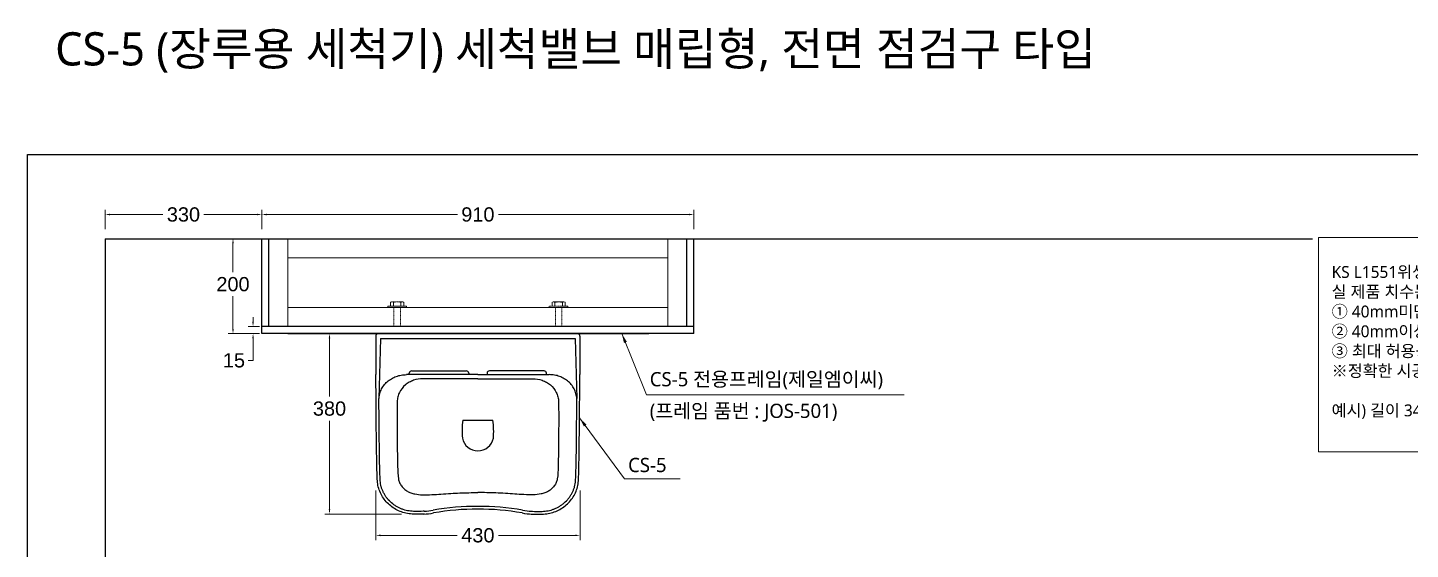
# Model space of a CAD drawing. Header units: millimetres. Extents: x 7794 to 16513, y 4519 to 7467.
# Drawn here: x 7794 to 10705, y 6367 to 7467 of the extents above; entities that cross this region are included whole.
import ezdxf
from ezdxf.lldxf.tags import DXFTag

# ---------------------------------------------------------------- set-up
doc = ezdxf.new("R2010")
doc.units = ezdxf.units.MM
doc.linetypes.add('HIDDEN2', pattern=[0.1875, 0.125, -0.0625])
doc.layers.add('2', color=2, linetype='Continuous')
doc.layers.add('3', color=3, linetype='Continuous', lineweight=15)
doc.styles.add('GHS', font='romans', dxfattribs={"bigfont": 'ghs'})
doc.styles.add('ROMANS', font='NanumGothic.ttf')
doc.styles.get("Standard").update_dxf_attribs({"font": 'arial.ttf'})
tags = doc.linetypes.add('DASHED', pattern=[0.75, 0.5, -0.25]).pattern_tags.tags
tags[6:7] = [DXFTag(74, 4), DXFTag(75, 0), DXFTag(340, '0'), DXFTag(46, 1.0), DXFTag(50, 0.0), DXFTag(44, 0.0), DXFTag(45, 0.0)]
tags[4:5] = [DXFTag(74, 4), DXFTag(75, 0), DXFTag(340, '0'), DXFTag(46, 1.0), DXFTag(50, 0.0), DXFTag(44, 0.0), DXFTag(45, 0.0)]
tags = doc.linetypes.add('HIDDEN', pattern=[0.5, 0.25, -0.25]).pattern_tags.tags
tags[6:7] = [DXFTag(74, 4), DXFTag(75, 0), DXFTag(340, '0'), DXFTag(46, 0.0), DXFTag(50, 0.0), DXFTag(44, 0.0), DXFTag(45, 0.0)]
tags[4:5] = [DXFTag(74, 4), DXFTag(75, 0), DXFTag(340, '0'), DXFTag(46, 0.0), DXFTag(50, 0.0), DXFTag(44, 0.0), DXFTag(45, 0.0)]
doc.dimstyles.get("Standard").update_dxf_attribs({"dimtxt": 0.18, "dimasz": 0.18, "dimexe": 0.18, "dimexo": 0.0625, "dimgap": 0.09, "dimtad": 0, "dimtih": 1, "dimtoh": 1, "dimdec": 4, "dimzin": 0, "dimdsep": 46, "dimtxsty": 'Standard', "dimcen": 0.09, "dimadec": 0, "dimazin": 0, "dimtfac": 1, "dimtdec": 4, "dimtofl": 0, "dimtmove": 0, "dimatfit": 3, "dimfxl": 0, "dimtolj": 1, "dimtzin": 0, "dimarcsym": 0})
doc.dimstyles.new('Standard$0', dxfattribs={"dimtxt": 0.18, "dimasz": 0.18, "dimexe": 0.18, "dimexo": 0.0625, "dimgap": 0.09, "dimtad": 0, "dimtih": 1, "dimtoh": 1, "dimdec": 4, "dimzin": 0, "dimdsep": 46, "dimtxsty": 'Standard', "dimcen": 0.09, "dimadec": 0, "dimazin": 0, "dimtfac": 1, "dimtdec": 4, "dimtofl": 0, "dimtmove": 0, "dimatfit": 3, "dimfxl": 0, "dimtolj": 1, "dimtzin": 0, "dimarcsym": 0})

# ---------------------------------------------------------------- blocks, each defined once
blk = doc.blocks.new('*D14')
at = {"color": 0, "linetype": 'Continuous', "lineweight": 0}
for p, q in [((8512.1, 6822), (8419.7, 6822)), ((8429.7, 6812), (8429.7, 6689.2)), ((8429.7, 6451.9), (8429.7, 6638.6)), ((8581.3, 6441.9), (8419.7, 6441.9))]:
    blk.add_line(p, q, dxfattribs=at)
at = {"color": 0, "linetype": 'Continuous'}
for points in [[(8428, 6812), (8431.4, 6812), (8429.7, 6822)], [(8428, 6451.9), (8431.4, 6451.9), (8429.7, 6441.9)]]:
    blk.add_solid(points, dxfattribs=at)
at = {"layer": 'Defpoints', "color": 0, "linetype": 'Continuous'}
for p in [(8429.7, 6822), (8532.1, 6822), (8601.3, 6441.9)]:
    blk.add_point(p, dxfattribs=at)
at = {"color": 0, "linetype": 'Continuous', "lineweight": 0, "insert": (8429.7, 6663.9), "char_height": 30, "attachment_point": 5}
blk.add_mtext('\\A1;380', dxfattribs=at)
blk = doc.blocks.new('*D15')
at = {"color": 0, "linetype": 'Continuous', "lineweight": 0}
for p, q in [((8527.1, 6491.3), (8527.1, 6386.9)), ((8957.1, 6491.3), (8957.1, 6386.9)), ((8537.1, 6396.9), (8698.4, 6396.9)), ((8947.1, 6396.9), (8785.8, 6396.9))]:
    blk.add_line(p, q, dxfattribs=at)
at = {"color": 0, "linetype": 'Continuous'}
for points in [[(8537.1, 6398.5), (8537.1, 6395.2), (8527.1, 6396.9)], [(8947.1, 6398.5), (8947.1, 6395.2), (8957.1, 6396.9)]]:
    blk.add_solid(points, dxfattribs=at)
at = {"layer": 'Defpoints', "color": 0, "linetype": 'Continuous'}
for p in [(8527.1, 6511.3), (8957.1, 6511.3), (8957.1, 6396.9)]:
    blk.add_point(p, dxfattribs=at)
at = {"color": 0, "linetype": 'Continuous', "lineweight": 0, "insert": (8742.1, 6396.9), "char_height": 30, "attachment_point": 5}
blk.add_mtext('\\A1;430', dxfattribs=at)
blk = doc.blocks.new('*D32')
at = {"color": 0, "linetype": 'Continuous', "lineweight": 0}
for p, q in [((8282.1, 7022), (8216.5, 7022)), ((8226.5, 7012), (8226.5, 6951.5)), ((8226.5, 6832), (8226.5, 6900.8)), ((8282.1, 6822), (8216.5, 6822))]:
    blk.add_line(p, q, dxfattribs=at)
at = {"color": 0, "linetype": 'Continuous'}
for points in [[(8224.8, 7012), (8228.2, 7012), (8226.5, 7022)], [(8224.8, 6832), (8228.2, 6832), (8226.5, 6822)]]:
    blk.add_solid(points, dxfattribs=at)
at = {"layer": 'Defpoints', "color": 0, "linetype": 'Continuous'}
for p in [(8226.5, 7022), (8302.1, 7022), (8302.1, 6822)]:
    blk.add_point(p, dxfattribs=at)
at = {"color": 0, "linetype": 'Continuous', "lineweight": 0, "insert": (8226.5, 6926.1), "char_height": 30, "attachment_point": 5}
blk.add_mtext('\\A1;200', dxfattribs=at)
blk = doc.blocks.new('*D13')
at = {"color": 0, "linetype": 'Continuous', "lineweight": 0}
for p, q in [((8268.7, 6847), (8268.7, 6857)), ((8282.1, 6837), (8258.7, 6837)), ((8267.1, 6822), (8258.7, 6822)), ((8268.7, 6812), (8268.7, 6765.6)), ((8268.7, 6765.6), (8258.7, 6765.6))]:
    blk.add_line(p, q, dxfattribs=at)
at = {"color": 0, "linetype": 'Continuous'}
for points in [[(8267.1, 6847), (8270.4, 6847), (8268.7, 6837)], [(8267.1, 6812), (8270.4, 6812), (8268.7, 6822)]]:
    blk.add_solid(points, dxfattribs=at)
at = {"layer": 'Defpoints', "color": 0, "linetype": 'Continuous'}
for p in [(8268.7, 6822), (8287.1, 6822), (8302.1, 6837)]:
    blk.add_point(p, dxfattribs=at)
at = {"color": 0, "linetype": 'Continuous', "lineweight": 0, "insert": (8228.5, 6765.6), "char_height": 30, "attachment_point": 5}
blk.add_mtext('\\A1;15', dxfattribs=at)
blk = doc.blocks.new('*D37')
at = {"color": 0, "linetype": 'Continuous', "lineweight": 0}
for p, q in [((7957.4, 7042), (7957.4, 7083)), ((8287.1, 7042), (8287.1, 7083)), ((7967.4, 7073), (8079.1, 7073)), ((8277.1, 7073), (8165.3, 7073))]:
    blk.add_line(p, q, dxfattribs=at)
at = {"color": 0, "linetype": 'Continuous'}
for points in [[(7967.4, 7074.7), (7967.4, 7071.4), (7957.4, 7073)], [(8277.1, 7074.7), (8277.1, 7071.4), (8287.1, 7073)]]:
    blk.add_solid(points, dxfattribs=at)
at = {"layer": 'Defpoints', "color": 0, "linetype": 'Continuous'}
for p in [(8287.1, 7073), (7957.4, 7022), (8287.1, 7022)]:
    blk.add_point(p, dxfattribs=at)
at = {"color": 0, "linetype": 'Continuous', "lineweight": 0, "insert": (8122.2, 7073), "char_height": 30, "attachment_point": 5}
blk.add_mtext('\\A1;330', dxfattribs=at)
blk = doc.blocks.new('*D28')
at = {"color": 0, "linetype": 'Continuous', "lineweight": 0}
for p, q in [((8287.1, 7042), (8287.1, 7083)), ((9197.1, 7042), (9197.1, 7083)), ((8297.1, 7073), (8699, 7073)), ((9187.1, 7073), (8785.2, 7073))]:
    blk.add_line(p, q, dxfattribs=at)
at = {"color": 0, "linetype": 'Continuous'}
for points in [[(8297.1, 7074.7), (8297.1, 7071.4), (8287.1, 7073)], [(9187.1, 7074.7), (9187.1, 7071.4), (9197.1, 7073)]]:
    blk.add_solid(points, dxfattribs=at)
at = {"layer": 'Defpoints', "color": 0, "linetype": 'Continuous'}
for p in [(9197.1, 7073), (8287.1, 7022), (9197.1, 7022)]:
    blk.add_point(p, dxfattribs=at)
at = {"color": 0, "linetype": 'Continuous', "lineweight": 0, "insert": (8742.1, 7073), "char_height": 30, "attachment_point": 5}
blk.add_mtext('\\A1;910', dxfattribs=at)

msp = doc.modelspace()

# ---------------------------------------------------------------- linework, layer by layer
for p, q in [((7957.37, 7021.95), (7957.37, 4992.44)), ((7957.37, 7021.95), (10499.25, 7021.95)), ((8287.08, 6821.95), (8287.08, 7021.95)), ((8302.08, 6836.95), (8302.08, 7021.95)), ((9182.08, 6836.95), (9182.08, 7021.95)), ((9197.08, 6821.95), (9197.08, 7021.95)), ((9197.08, 6836.95), (8287.08, 6836.95)), ((9197.08, 6821.95), (8287.08, 6821.95)), ((8342.08, 6821.95), (9102.08, 6821.95)), ((8527.08, 6816.95), (8527.08, 6735.56)), ((8532.08, 6821.95), (8742.08, 6821.95)), ((8952.08, 6821.95), (8742.08, 6821.95)), ((8957.08, 6816.95), (8957.08, 6735.56)), ((8537.08, 6811.95), (8533.88, 6685.29)), ((8537.08, 6811.95), (8947.08, 6811.95)), ((8947.08, 6811.95), (8950.29, 6685.29)), ((8597.73, 6735.56), (8597.73, 6738.56)), ((8602.73, 6743.56), (8717.73, 6743.56)), ((8722.73, 6738.56), (8722.73, 6735.56)), ((8761.44, 6738.56), (8761.44, 6735.56)), ((8881.44, 6743.56), (8766.44, 6743.56)), ((8886.44, 6735.56), (8886.44, 6738.56)), ((8710.27, 6639.59), (8773.9, 6639.59))]:
    msp.add_line(p, q)
at = {"color": 2}
msp.add_lwpolyline([(7794.18, 7199.21), (12165.4, 7199.21), (12165.4, 4519.24), (7794.18, 4519.24)], close=True, dxfattribs=at)
msp.add_lwpolyline([(8709.49, 6601.69, 0.3647135), (8742.08, 6575.09, 0.3647135), (8774.68, 6601.69)], format="xyb")
for centre, radius, start, end in [((8532.08, 6816.95), 5, 90, 180), ((8952.08, 6816.95), 5, 0, 90), ((8602.73, 6738.56), 5, 90, 180), ((8717.73, 6738.56), 5, 0, 90), ((8766.44, 6738.56), 5, 90, 180), ((8881.44, 6738.56), 5, 0, 90), ((8884.05, 6617.06), 175.24, 172.61154, 185.03235), ((8600.12, 6617.06), 175.24, 354.96765, 7.38846), ((8622.11, 6591.61), 150, 272.17625, 280.31921), ((8621.51, 6595.66), 148.06, 272.99806, 280.26752), ((8736.91, 5961.12), 496.88, 89.39576, 100.31921), ((8736.91, 5961.12), 490.86, 89.39576, 100.31921), ((8747.26, 5961.12), 496.88, 79.68079, 90.60424), ((8747.26, 5961.12), 490.86, 79.68079, 90.60424), ((8862.06, 6591.61), 150, 259.68079, 267.82375), ((8862.66, 6595.66), 148.06, 259.73248, 267.00194)]:
    msp.add_arc(centre, radius, start, end)
for points, knots in [([(8629.65, 6441.8), (8620.88, 6441.4), (8613.88, 6441.25), (8602.55, 6441.65), (8598.22, 6442.06), (8589.65, 6443.63), (8585.37, 6444.79), (8577.18, 6447.76), (8573.25, 6449.56), (8565.68, 6453.79), (8562.02, 6456.24), (8555.2, 6461.67), (8552.05, 6464.64), (8546.28, 6471.07), (8543.64, 6474.57), (8539.03, 6481.95), (8537.08, 6485.79), (8533.86, 6493.78), (8532.58, 6497.97), (8530.83, 6506.46), (8530.47, 6510.73), (8530.05, 6519.28), (8529.88, 6523.56), (8529.02, 6544.94), (8528.54, 6602.06), (8527.96, 6636.3), (8527.86, 6667.04), (8527.65, 6701.3), (8527.55, 6718.43), (8527.08, 6735.56)], [0.63124375, 0.63124375, 0.63124375, 0.63124375, 0.65625, 0.65625, 0.671875, 0.671875, 0.6875, 0.6875, 0.703125, 0.703125, 0.71875, 0.71875, 0.734375, 0.734375, 0.75, 0.75, 0.765625, 0.765625, 0.78125, 0.78125, 0.796875, 0.796875, 0.8125, 0.8125, 0.875, 0.875, 0.9375, 0.9375, 1, 1, 1, 1]), ([(8533.78, 6681.7), (8533.76, 6685.39), (8534.13, 6689.01), (8535.63, 6696.14), (8536.78, 6699.68), (8539.79, 6706.35), (8541.64, 6709.49), (8546.01, 6715.42), (8548.51, 6718.15), (8553.97, 6723.03), (8556.97, 6725.22), (8563.33, 6728.98), (8566.65, 6730.53), (8573.58, 6733.05), (8577.2, 6734), (8584.47, 6735.25), (8588.15, 6735.56), (8591.87, 6735.56)], [0, 0, 0, 0, 0.125, 0.125, 0.25, 0.25, 0.375, 0.375, 0.5, 0.5, 0.625, 0.625, 0.75, 0.75, 0.875, 0.875, 1, 1, 1, 1]), ([(8626.62, 6727.07), (8619.91, 6727.1), (8613.13, 6725.97), (8603.64, 6722.62), (8600.59, 6721.24), (8594.74, 6717.92), (8591.95, 6715.98), (8584.29, 6709.48), (8579.98, 6704.11), (8575.49, 6695.11), (8574.3, 6691.9), (8572.69, 6685.4), (8572.24, 6682.04), (8572.18, 6678.68)], [0, 0, 0, 0, 0.25, 0.25, 0.375, 0.375, 0.5, 0.5, 0.75, 0.75, 0.875, 0.875, 1, 1, 1, 1]), ([(8854.52, 6441.8), (8863.29, 6441.4), (8870.29, 6441.25), (8881.62, 6441.65), (8885.95, 6442.06), (8894.52, 6443.63), (8898.8, 6444.79), (8906.99, 6447.76), (8910.92, 6449.56), (8918.49, 6453.79), (8922.15, 6456.24), (8928.97, 6461.67), (8932.12, 6464.64), (8937.89, 6471.07), (8940.53, 6474.57), (8945.14, 6481.95), (8947.09, 6485.79), (8950.31, 6493.78), (8951.59, 6497.97), (8953.34, 6506.46), (8953.7, 6510.73), (8954.12, 6519.28), (8954.29, 6523.56), (8955.14, 6544.94), (8955.63, 6602.06), (8956.21, 6636.3), (8956.31, 6667.04), (8956.52, 6701.3), (8956.62, 6718.43), (8957.08, 6735.56)], [0.63124375, 0.63124375, 0.63124375, 0.63124375, 0.65625, 0.65625, 0.671875, 0.671875, 0.6875, 0.6875, 0.703125, 0.703125, 0.71875, 0.71875, 0.734375, 0.734375, 0.75, 0.75, 0.765625, 0.765625, 0.78125, 0.78125, 0.796875, 0.796875, 0.8125, 0.8125, 0.875, 0.875, 0.9375, 0.9375, 1, 1, 1, 1]), ([(8857.55, 6727.07), (8864.26, 6727.1), (8871.04, 6725.97), (8880.53, 6722.62), (8883.58, 6721.24), (8889.43, 6717.92), (8892.22, 6715.98), (8899.88, 6709.48), (8904.19, 6704.11), (8908.68, 6695.11), (8909.87, 6691.9), (8911.48, 6685.4), (8911.93, 6682.04), (8911.99, 6678.68)], [0, 0, 0, 0, 0.25, 0.25, 0.375, 0.375, 0.5, 0.5, 0.75, 0.75, 0.875, 0.875, 1, 1, 1, 1]), ([(8950.39, 6681.7), (8950.41, 6685.39), (8950.04, 6689.01), (8948.54, 6696.14), (8947.38, 6699.68), (8944.38, 6706.35), (8942.53, 6709.49), (8938.16, 6715.42), (8935.66, 6718.15), (8930.2, 6723.03), (8927.2, 6725.22), (8920.84, 6728.98), (8917.52, 6730.53), (8910.59, 6733.05), (8906.97, 6734), (8899.7, 6735.25), (8896.02, 6735.56), (8892.3, 6735.56)], [0, 0, 0, 0, 0.125, 0.125, 0.25, 0.25, 0.375, 0.375, 0.5, 0.5, 0.625, 0.625, 0.75, 0.75, 0.875, 0.875, 1, 1, 1, 1]), ([(8629.25, 6447.8), (8628.91, 6447.75), (8621.6, 6447.37), (8610.04, 6447.23), (8597.3, 6447.92), (8586.95, 6450.45), (8579.04, 6453.5), (8573.32, 6456.29), (8567.86, 6459.54), (8560.99, 6464.49), (8554.81, 6470.29), (8549.48, 6476.84), (8545.95, 6482.09), (8543.43, 6486.71), (8541.67, 6490.54), (8540.1, 6494.44), (8538.46, 6499.44), (8537.09, 6505.6), (8536.42, 6511.87), (8536.06, 6520.27), (8535.07, 6543.34), (8534.28, 6612.74), (8533.92, 6658.8), (8533.82, 6674.45), (8533.78, 6681.7)], [0.64923752, 0.64923752, 0.64923752, 0.64923752, 0.6623024, 0.68033621, 0.69837003, 0.71640385, 0.72542076, 0.73443766, 0.74345457, 0.75247148, 0.7705053, 0.77952221, 0.78853911, 0.79755602, 0.80206448, 0.80657293, 0.81558984, 0.82460675, 0.83362366, 0.84264056, 0.86067438, 0.93280965, 0.96887728, 1, 1, 1, 1]), ([(8572.19, 6678.68), (8571.86, 6661.66), (8571.79, 6631.04), (8572.34, 6605.5), (8572.61, 6550.23), (8573.33, 6533.23), (8573.59, 6524.72), (8574.85, 6516.28)], [0, 0, 0, 0, 0.5, 0.5, 0.75, 0.75, 1, 1, 1, 1]), ([(8854.92, 6447.8), (8855.26, 6447.75), (8862.57, 6447.37), (8874.13, 6447.23), (8886.87, 6447.92), (8897.22, 6450.45), (8905.13, 6453.5), (8910.85, 6456.29), (8916.3, 6459.54), (8923.17, 6464.49), (8929.36, 6470.29), (8934.69, 6476.84), (8938.22, 6482.09), (8940.74, 6486.71), (8942.49, 6490.54), (8944.07, 6494.44), (8945.7, 6499.44), (8947.08, 6505.6), (8947.75, 6511.87), (8948.11, 6520.27), (8949.1, 6543.34), (8949.89, 6612.74), (8950.25, 6658.8), (8950.35, 6674.45), (8950.39, 6681.7)], [0.64923752, 0.64923752, 0.64923752, 0.64923752, 0.6623024, 0.68033621, 0.69837003, 0.71640385, 0.72542076, 0.73443766, 0.74345457, 0.75247148, 0.7705053, 0.77952221, 0.78853911, 0.79755602, 0.80206448, 0.80657293, 0.81558984, 0.82460675, 0.83362366, 0.84264056, 0.86067438, 0.93280965, 0.96887728, 1, 1, 1, 1]), ([(8911.98, 6678.68), (8912.31, 6661.66), (8912.38, 6631.04), (8911.83, 6605.5), (8911.55, 6550.23), (8910.84, 6533.23), (8910.58, 6524.72), (8909.32, 6516.28)], [0, 0, 0, 0, 0.5, 0.5, 0.75, 0.75, 1, 1, 1, 1]), ([(8574.85, 6516.28), (8575.06, 6514.89), (8575.32, 6513.51), (8576.07, 6510.81), (8576.57, 6509.49), (8578.23, 6505.67), (8579.63, 6503.27), (8582.97, 6498.77), (8584.85, 6496.72), (8588.96, 6493.02), (8591.22, 6491.34), (8595.99, 6488.46), (8598.49, 6487.27), (8603.7, 6485.42), (8606.43, 6484.74), (8614.6, 6483.07), (8620.13, 6482.55), (8625.72, 6482.46)], [0, 0, 0, 0, 0.0625, 0.0625, 0.125, 0.125, 0.25, 0.25, 0.375, 0.375, 0.5, 0.5, 0.625, 0.625, 0.75, 0.75, 1, 1, 1, 1]), ([(8909.32, 6516.28), (8909.11, 6514.89), (8908.85, 6513.51), (8908.1, 6510.81), (8907.6, 6509.49), (8905.93, 6505.67), (8904.54, 6503.27), (8901.19, 6498.77), (8899.31, 6496.72), (8895.2, 6493.02), (8892.95, 6491.34), (8888.18, 6488.46), (8885.68, 6487.27), (8880.47, 6485.42), (8877.74, 6484.74), (8869.56, 6483.07), (8864.03, 6482.55), (8858.45, 6482.46)], [0, 0, 0, 0, 0.0625, 0.0625, 0.125, 0.125, 0.25, 0.25, 0.375, 0.375, 0.5, 0.5, 0.625, 0.625, 0.75, 0.75, 1, 1, 1, 1]), ([(8664.25, 6483.75), (8678.88, 6484.69), (8691.51, 6485.72), (8716.79, 6486.83), (8729.43, 6487.05), (8742.08, 6487.05)], [0, 0, 0, 0, 0.25, 0.25, 0.49986793, 0.49986793, 0.49986793, 0.49986793]), ([(8819.92, 6483.75), (8807.29, 6484.69), (8792.66, 6485.72), (8767.38, 6486.83), (8754.73, 6487.05), (8742.08, 6487.05)], [0, 0, 0, 0, 0.25, 0.25, 0.49986793, 0.49986793, 0.49986793, 0.49986793])]:
    msp.add_open_spline(points, degree=3, knots=knots)
for points, degree in [([(8742.08, 6735.56), (8591.87, 6735.56)], 1), ([(8742.08, 6727.05), (8626.62, 6727.05)], 1), ([(8742.08, 6735.56), (8892.3, 6735.56)], 1), ([(8742.08, 6727.05), (8857.55, 6727.05)], 1), ([(8625.72, 6482.46), (8636.91, 6482.3), (8653.09, 6482.92), (8664.25, 6483.75)], 3), ([(8858.45, 6482.46), (8847.26, 6482.3), (8831.08, 6482.92), (8819.92, 6483.75)], 3)]:
    msp.add_open_spline(points, degree=degree)
at = {"layer": '3', "color": 2, "linetype": 'HIDDEN', "ltscale": 30}
for p, q in [((8302.08, 6836.95), (8302.08, 7021.95)), ((8342.08, 6836.95), (8342.08, 7021.95)), ((9142.08, 6836.95), (9142.08, 7021.95)), ((9182.08, 6836.95), (9182.08, 7021.95)), ((8342.08, 6981.95), (9142.08, 6981.95)), ((8342.08, 6876.95), (9142.08, 6876.95)), ((8342.08, 6836.95), (9142.08, 6836.95))]:
    msp.add_line(p, q, dxfattribs=at)
at = {"layer": '3', "color": 2, "linetype": 'HIDDEN2', "ltscale": 5}
for p, q in [((8591.84, 6879.89), (8552.51, 6879.89)), ((8552.51, 6879.89), (8552.51, 6876.95)), ((8591.84, 6876.95), (8552.51, 6876.95)), ((8558.38, 6879.89), (8558.38, 6887.99)), ((8583.05, 6888.87), (8561.15, 6888.87)), ((8564.21, 6879.89), (8564.21, 6887.99)), ((8565.42, 6876.95), (8565.42, 6836.95)), ((8578.93, 6876.95), (8578.93, 6836.95)), ((8580.14, 6879.89), (8580.14, 6887.99)), ((8585.97, 6879.89), (8585.97, 6887.99)), ((8591.84, 6879.89), (8591.84, 6876.95)), ((8892.33, 6879.89), (8931.66, 6879.89)), ((8892.33, 6879.89), (8892.33, 6876.95)), ((8892.33, 6876.95), (8931.66, 6876.95)), ((8898.2, 6879.89), (8898.2, 6887.99)), ((8901.12, 6888.87), (8923.02, 6888.87)), ((8904.03, 6879.89), (8904.03, 6887.99)), ((8905.24, 6876.95), (8905.24, 6836.95)), ((8918.75, 6876.95), (8918.75, 6836.95)), ((8919.96, 6879.89), (8919.96, 6887.99)), ((8925.79, 6879.89), (8925.79, 6887.99)), ((8931.66, 6879.89), (8931.66, 6876.95))]:
    msp.add_line(p, q, dxfattribs=at)
at = {"layer": '3', "linetype": 'DASHED'}
msp.add_lwpolyline([(10511.74, 7024.57), (11805.61, 7024.57), (11805.61, 6572.73), (10511.74, 6572.73)], close=True, dxfattribs=at)
at = {"layer": '3', "color": 2, "linetype": 'HIDDEN2', "ltscale": 5}
for centre, radius, start, end in [((8561.29, 6883.6), 5.27, 56.41539, 123.58461), ((8572.17, 6852.25), 36.62, 77.43169, 102.56831), ((8583.06, 6883.59), 5.28, 56.48303, 123.51697), ((8901.11, 6883.59), 5.28, 56.48303, 123.51697), ((8911.99, 6852.25), 36.62, 77.43169, 102.56831), ((8922.88, 6883.6), 5.27, 56.41539, 123.58461)]:
    msp.add_arc(centre, radius, start, end, dxfattribs=at)
at = {"layer": 'Defpoints', "color": 0, "linetype": 'ByBlock'}
msp.add_point((8742.08, 6821.95), dxfattribs=at)

# ---------------------------------------------------------------- texts
at = {"insert": (7852.04, 7457.14), "char_height": 70, "width": 2483.6766, "attachment_point": 1, "style": 'GHS'}
msp.add_mtext('{\\fNanumGothic|b0|i0|c129|p50;CS-5 (장루용 세척기) 세척밸브 매립형, 전면 점검구 타입}', dxfattribs=at)
at = {"layer": '2', "attachment_point": 4, "style": 'ROMANS'}
for s, insert, char_height in [('KS L1551위생도기 기준에 따라 \\P실 제품 치수는 아래와 같은 도기 허용공차 내에서 변할 수 있습니다. \\P① 40mm미만 : ±2mm       (KS) \\P② 40mm이상 : ±5%          (KS)\\P③ 최대 허용공차 : ±25mm   (KS)\\P※정확한 시공을 위해서 반드시 제품 사이즈를 실측하고 시공하여 주시기 바랍니다.\\P\\P예시) 길이 340mm는 323~357mm까지의 치수 허용차를 가집니다.', (10539.55, 6803.36), 25), ('CS-5 전용프레임(제일엠이씨) ', (9103.99, 6722.68), 30), ('(프레임 품번 : JOS-501) ', (9103.99, 6655.33), 30), ('CS-5', (9058.36, 6544.98), 30)]:
    msp.add_mtext(s, dxfattribs=dict(at, insert=insert, char_height=char_height))

# ---------------------------------------------------------------- dimensions: what is measured, and where the dimension line sits
at = {"color": 7, "linetype": 'Continuous', "lineweight": 0}
for base, p1, p2, picture, middle in [((8287.08, 7073.02), (7957.37, 7021.95), (8287.08, 7021.95), '*D37', (8122.23, 7073.02)), ((9197.08, 7073.02), (8287.08, 7021.95), (9197.08, 7021.95), '*D28', (8742.08, 7073.02))]:
    dim = msp.add_linear_dim(base=base, p1=p1, p2=p2, dimstyle='Standard$0', override={"dimtxt": 30, "dimasz": 10, "dimexe": 10, "dimexo": 20, "dimgap": 10, "dimdec": 0, "dimlwd": 0, "dimlwe": 0, "dimarcsym": 1}, dxfattribs=at)
    dim.commit()
    dim.dimension.update_dxf_attribs({"geometry": picture, "text_midpoint": middle})
at = {"color": 3, "linetype": 'Continuous', "lineweight": 0}
for base, p1, p2, picture, middle in [((8226.51, 7021.95), (8302.08, 6821.95), (8302.08, 7021.95), '*D32', (8226.51, 6926.13)), ((8268.73, 6821.95), (8302.08, 6836.95), (8287.08, 6821.95), '*D13', (8228.55, 6765.6)), ((8429.71, 6821.95), (8601.26, 6441.85), (8532.08, 6821.95), '*D14', (8429.71, 6663.88))]:
    dim = msp.add_linear_dim(base=base, p1=p1, p2=p2, angle=90, dimstyle='Standard$0', override={"dimtxt": 30, "dimasz": 10, "dimexe": 10, "dimexo": 20, "dimgap": 10, "dimdec": 0, "dimlwd": 0, "dimlwe": 0, "dimarcsym": 1}, dxfattribs=at)
    dim.commit()
    dim.dimension.update_dxf_attribs({"geometry": picture, "text_midpoint": middle, "dimtype": 160})
dim = msp.add_linear_dim(base=(8957.08, 6396.88), p1=(8527.08, 6511.28), p2=(8957.08, 6511.28), dimstyle='Standard$0', override={"dimtxt": 30, "dimasz": 10, "dimexe": 10, "dimexo": 20, "dimgap": 10, "dimdec": 0, "dimlwd": 0, "dimlwe": 0, "dimarcsym": 1}, dxfattribs=at)
dim.commit()
dim.dimension.update_dxf_attribs({"geometry": '*D15', "text_midpoint": (8742.08, 6396.88), "dimtype": 160})

# ---------------------------------------------------------------- leaders
for points in [[(9045.2, 6821.95), (9097.37, 6693.4), (9639.91, 6693.4)], [(8956.19, 6644.26), (9050.82, 6515.7), (9168.31, 6515.7)]]:
    msp.add_leader(points, dimstyle='Standard', override={"dimtxt": 20, "dimasz": 20, "dimexe": 10, "dimexo": 20, "dimgap": 10, "dimdec": 0, "dimlwd": 0, "dimlwe": 0, "dimarcsym": 1}, dxfattribs=at)

doc.saveas('drawing.dxf')
